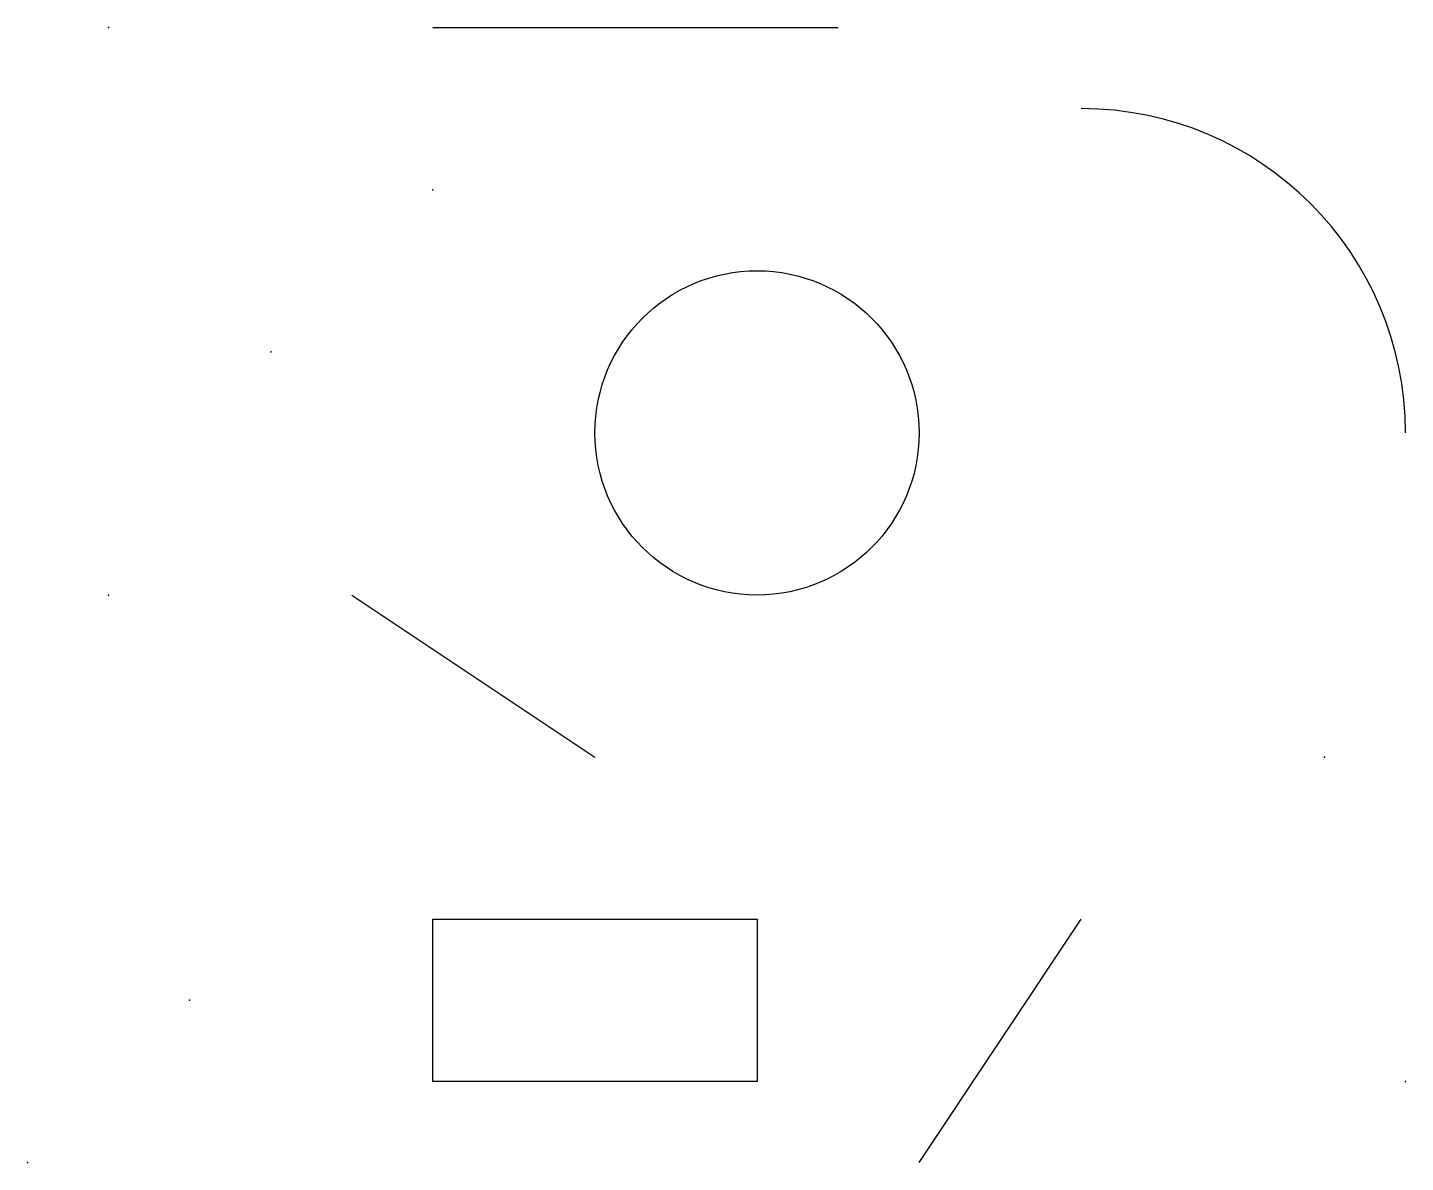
# Model space of a CAD drawing. Header units: millimetres. Extents: x 50 to 900, y 50 to 750.
import ezdxf

# ---------------------------------------------------------------- set-up
doc = ezdxf.new("R2010")
doc.units = ezdxf.units.MM

msp = doc.modelspace()

# ---------------------------------------------------------------- linework, layer by layer
for p, q in [((300, 750), (550, 750)), ((250, 400), (400, 300)), ((600, 50), (700, 200))]:
    msp.add_line(p, q)
msp.add_lwpolyline([(300, 200), (500, 200), (500, 100), (300, 100)], close=True)
msp.add_circle((500, 500), 100)
msp.add_arc((700, 500), 200, 0, 90)
for p in [(100, 750), (300, 650), (200, 550), (100, 400), (850, 300), (150, 150), (900, 100), (50, 50)]:
    msp.add_point(p)

doc.saveas('drawing.dxf')
